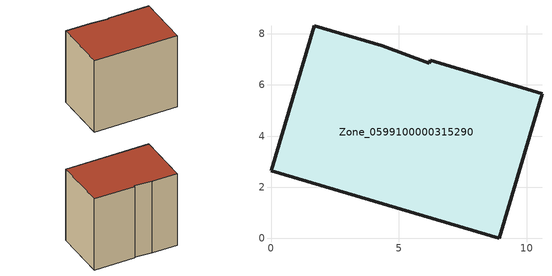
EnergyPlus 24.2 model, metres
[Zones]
Zone_0599100000315290
 floor ground (C_G): 0,2.64 1.69,8.32 4.35,7.52 6.18,6.85 6.22,6.96 10.59,5.65 8.91,0 z0.41
 wall outside (C_F): 6.18,6.85 4.35,7.52 1.69,8.32 0,2.64 8.91,0 10.59,5.65 6.22,6.96 6.18,6.85 z0.41:8.89
 roof outside (C_R): 8.91,0 10.59,5.65 6.22,6.96 6.18,6.85 4.35,7.52 1.69,8.32 0,2.64 z8.89
[BUILDING]
Pand.0599100000315290: North Axis=0; Terrain=City; Loads Convergence Tolerance Value=0.04; Temperature Convergence Tolerance Value=0.4; Solar Distribution=FullExterior; Maximum Number of Warmup Days=25; Minimum Number of Warmup Days=1
[Site:Location]
Rotterdam.The.Hague.AP_ZH_NLD Design_Conditions: Latitude=51.96; Longitude=4.45; Time Zone=1; Elevation=-4.5
[SITE:GROUNDTEMPERATURE:BUILDINGSURFACE]
18, 18, 18, 18, 18, 18, 18, 18, 18, 18, 18, 18
[MATERIAL] Thermal Absorptance=0.9; Solar Absorptance=0.7; Visible Absorptance=0.7
Name | Roughness | Thickness | Conductivity | Density | Specific Heat
G.TC.1975-1991 | MediumSmooth | 0.15 | 0.288461 | 540 | 1210
F.TC.1975-1991 | Rough | 0.3 | 0.230769 | 1920 | 840
R.TC.1975-1991 | MediumRough | 0.2 | 0.153846 | 1500 | 1000
[CONSTRUCTION]
C_G: G.TC.1975-1991
C_F: F.TC.1975-1991
C_R: R.TC.1975-1991
[ZONE]
Zone_0599100000315290: Type=1; Multiplier=1; Ceiling Height=Autocalculate; Volume=Autocalculate; Floor Area=autocalculate; Part of Total Floor Area=Yes
[ZONEINFILTRATION:DESIGNFLOWRATE]
Infil_Zone_0599100000315290: Zone or ZoneList or Space or SpaceList=Zone_0599100000315290; Schedule=AlwaysOn; Design Flow Rate Calculation Method=Flow/Area; Flow Rate per Floor Area=0.003; Constant Term Coefficient=1; Temperature Term Coefficient=0; Velocity Term Coefficient=0; Velocity Squared Term Coefficient=0
[HVACTEMPLATE:ZONE:IDEALLOADSAIRSYSTEM]
Zone_0599100000315290: Maximum Heating Supply Air Temperature=50; Minimum Cooling Supply Air Temperature=13; Maximum Heating Supply Air Humidity Ratio=0.0156; Minimum Cooling Supply Air Humidity Ratio=0.0077; Heating Limit=NoLimit; Cooling Limit=NoLimit; Dehumidification Control Type=ConstantSensibleHeatRatio; Cooling Sensible Heat Ratio=0.7; Dehumidification Setpoint=60; Humidification Control Type=None; Humidification Setpoint=30; Outdoor Air Method=None; Outdoor Air Flow Rate per Person=0.00944; Outdoor Air Flow Rate per Zone Floor Area=0; Outdoor Air Flow Rate per Zone=0; Demand Controlled Ventilation Type=None; Outdoor Air Economizer Type=NoEconomizer; Heat Recovery Type=None; Sensible Heat Recovery Effectiveness=0.7; Latent Heat Recovery Effectiveness=0.65
[ZONECONTROL:THERMOSTAT]
ThermostatControl_Zone_0599100000315290: Zone or ZoneList=Zone_0599100000315290; Control Type Schedule=DualSetpointControlType; Control 1=Thermostat_Zone_0599100000315290; Temperature Difference Between Cutout And Setpoint=0
[THERMOSTATSETPOINT:DUALSETPOINT]
Thermostat_Zone_0599100000315290: Heating Setpoint Temperature Schedule=HeatingSetpoint_Zone_0599100000315290; Cooling Setpoint Temperature Schedule=CoolingSetpoint_Zone_0599100000315290
[SCHEDULE:COMPACT]
HeatingSetpoint_Zone_0599100000315290: Through: 12/31, For: AllDays, Until: 24:00, 21
CoolingSetpoint_Zone_0599100000315290: Through: 12/31, For: AllDays, Until: 24:00, 24
DualSetpointControlType: Through: 12/31, For: AllDays, Until: 24:00, 4
AlwaysOn: Through: 12/31, For: AllDays, Until: 24:00, 1
